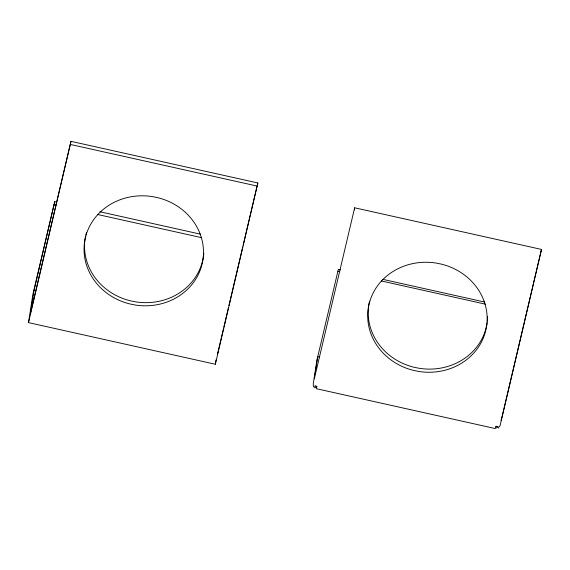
<?xml version="1.0" encoding="UTF-8"?>
<svg xmlns="http://www.w3.org/2000/svg" width="570" height="570" viewBox="0 0 570 570"><rect width="100%" height="100%" fill="white"/><g stroke="black" fill="none" stroke-linecap="round" stroke-linejoin="round"><path stroke-width="0.85" d="M54.727 201.687L34.072 290.337L30.666 312.353L70.993 141.339L257.839 182.963L215.346 364.251L28.5 322.62L32.882 294.32L54.727 201.687L56.466 202.072M28.5 322.62L70.993 141.339M215.346 364.251L216.009 359.962M217.776 352.288L217.512 353.984L223.419 328.933M317.134 358.786L313.243 383.938L313.407 386.211L314.49 387.778M338.309 269.46L317.732 356.791L314.327 378.808L354.654 207.793L541.5 249.425L500.089 425.569L498.216 428.134M354.654 207.793L354.454 209.917M501.564 417.896L501.173 420.439L541.5 249.425M223.825 327.209L228.513 307.344M228.919 305.613L242.77 246.881M243.176 245.157L257.027 186.418M257.433 184.694L257.839 182.963M85.906 234.655L86.526 232.261M541.03 251.491L541.258 250.992M70.509 144.481L257.355 186.112M99.914 211.755L200.726 234.22M54.243 204.83L55.974 205.221M97.691 214.512L201.11 237.555M338.673 269.524L340.411 269.909M382.955 279.386L484.536 302.022M337.896 271.284L339.635 271.676M381.351 280.967L485.633 304.202M34.072 290.337L35.81 290.728M317.732 356.791L319.471 357.183M316.286 388.676L495.344 428.576M369.232 302.428A59.843 54.884 8.8 0 0 414.276 367.315L419.256 368.305A59.843 54.884 8.8 0 0 485.441 330.315L486.595 325.798A59.843 54.884 8.8 0 0 487.129 322.741M487.635 316.549A59.843 54.884 8.8 0 1 487.329 321.195M85.571 235.973A59.843 54.884 8.8 0 0 130.615 300.86L135.596 301.851A59.843 54.884 8.8 0 0 201.78 263.86L202.934 259.343A59.843 54.884 8.8 0 0 203.825 253.194M316.892 386.382L316.507 387.949A1.995 1.831 8.8 0 1 314.975 385.733L316.892 386.382M495.95 426.274L495.565 427.849A1.995 1.831 8.8 0 0 497.931 426.503L495.95 426.274M86.241 234.605L85.087 239.115A59.843 54.884 8.8 0 0 130.131 304.002L135.111 305A59.843 54.884 8.8 0 0 201.296 267.002L202.45 262.485A59.843 54.884 8.8 0 0 157.405 197.598L152.425 196.607A59.843 54.884 8.8 0 0 86.241 234.605M369.901 301.06L368.74 305.57A59.843 54.884 8.8 0 0 413.791 370.457L418.772 371.455A59.843 54.884 8.8 0 0 484.949 333.457L486.11 328.94A59.843 54.884 8.8 0 0 441.066 264.053L436.078 263.062A59.843 54.884 8.8 0 0 369.901 301.06"/></g></svg>
